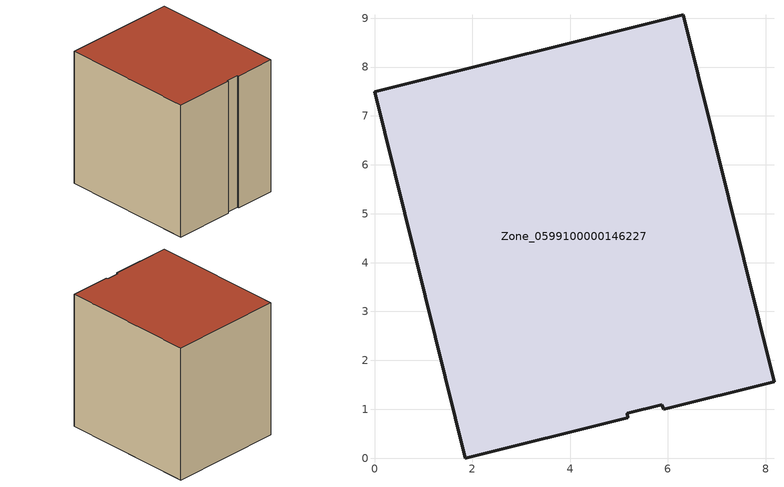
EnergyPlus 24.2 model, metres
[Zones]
Zone_0599100000146227
 floor ground (C_G): 5.92,1 5.88,1.09 5.17,0.92 5.18,0.82 1.85,0 0,7.5 6.32,9.07 8.17,1.56 z0
 wall outside (C_F): 5.92,1 8.17,1.56 6.32,9.07 0,7.5 1.85,0 5.18,0.82 5.17,0.92 5.88,1.09 5.92,1 z0:7.81
 roof outside (C_R): 5.88,1.09 5.92,1 8.17,1.56 6.32,9.07 0,7.5 1.85,0 5.18,0.82 5.17,0.92 z7.81
[BUILDING]
Pand.0599100000146227: North Axis=0; Terrain=City; Loads Convergence Tolerance Value=0.04; Temperature Convergence Tolerance Value=0.4; Solar Distribution=FullExterior; Maximum Number of Warmup Days=25; Minimum Number of Warmup Days=1
[Site:Location]
Rotterdam.The.Hague.AP_ZH_NLD Design_Conditions: Latitude=51.96; Longitude=4.45; Time Zone=1; Elevation=-4.5
[SITE:GROUNDTEMPERATURE:BUILDINGSURFACE]
18, 18, 18, 18, 18, 18, 18, 18, 18, 18, 18, 18
[MATERIAL] Thermal Absorptance=0.9; Solar Absorptance=0.7; Visible Absorptance=0.7
Name | Roughness | Thickness | Conductivity | Density | Specific Heat
G.TI.1946-1964 | MediumSmooth | 0.15 | 1 | 540 | 1210
F.TI.1946-1964 | Rough | 0.3 | 0.857143 | 1920 | 840
R.TI.1946-1964 | MediumRough | 0.2 | 0.277778 | 1500 | 1000
[CONSTRUCTION]
C_G: G.TI.1946-1964
C_F: F.TI.1946-1964
C_R: R.TI.1946-1964
[ZONE]
Zone_0599100000146227: Type=1; Multiplier=1; Ceiling Height=Autocalculate; Volume=Autocalculate; Floor Area=autocalculate; Part of Total Floor Area=Yes
[ZONEINFILTRATION:DESIGNFLOWRATE]
Infil_Zone_0599100000146227: Zone or ZoneList or Space or SpaceList=Zone_0599100000146227; Schedule=AlwaysOn; Design Flow Rate Calculation Method=Flow/Area; Flow Rate per Floor Area=0.003; Constant Term Coefficient=1; Temperature Term Coefficient=0; Velocity Term Coefficient=0; Velocity Squared Term Coefficient=0
[HVACTEMPLATE:ZONE:IDEALLOADSAIRSYSTEM]
Zone_0599100000146227: Maximum Heating Supply Air Temperature=50; Minimum Cooling Supply Air Temperature=13; Maximum Heating Supply Air Humidity Ratio=0.0156; Minimum Cooling Supply Air Humidity Ratio=0.0077; Heating Limit=NoLimit; Cooling Limit=NoLimit; Dehumidification Control Type=ConstantSensibleHeatRatio; Cooling Sensible Heat Ratio=0.7; Dehumidification Setpoint=60; Humidification Control Type=None; Humidification Setpoint=30; Outdoor Air Method=None; Outdoor Air Flow Rate per Person=0.00944; Outdoor Air Flow Rate per Zone Floor Area=0; Outdoor Air Flow Rate per Zone=0; Demand Controlled Ventilation Type=None; Outdoor Air Economizer Type=NoEconomizer; Heat Recovery Type=None; Sensible Heat Recovery Effectiveness=0.7; Latent Heat Recovery Effectiveness=0.65
[ZONECONTROL:THERMOSTAT]
ThermostatControl_Zone_0599100000146227: Zone or ZoneList=Zone_0599100000146227; Control Type Schedule=DualSetpointControlType; Control 1=Thermostat_Zone_0599100000146227; Temperature Difference Between Cutout And Setpoint=0
[THERMOSTATSETPOINT:DUALSETPOINT]
Thermostat_Zone_0599100000146227: Heating Setpoint Temperature Schedule=HeatingSetpoint_Zone_0599100000146227; Cooling Setpoint Temperature Schedule=CoolingSetpoint_Zone_0599100000146227
[SCHEDULE:COMPACT]
HeatingSetpoint_Zone_0599100000146227: Through: 12/31, For: AllDays, Until: 24:00, 21
CoolingSetpoint_Zone_0599100000146227: Through: 12/31, For: AllDays, Until: 24:00, 24
DualSetpointControlType: Through: 12/31, For: AllDays, Until: 24:00, 4
AlwaysOn: Through: 12/31, For: AllDays, Until: 24:00, 1
